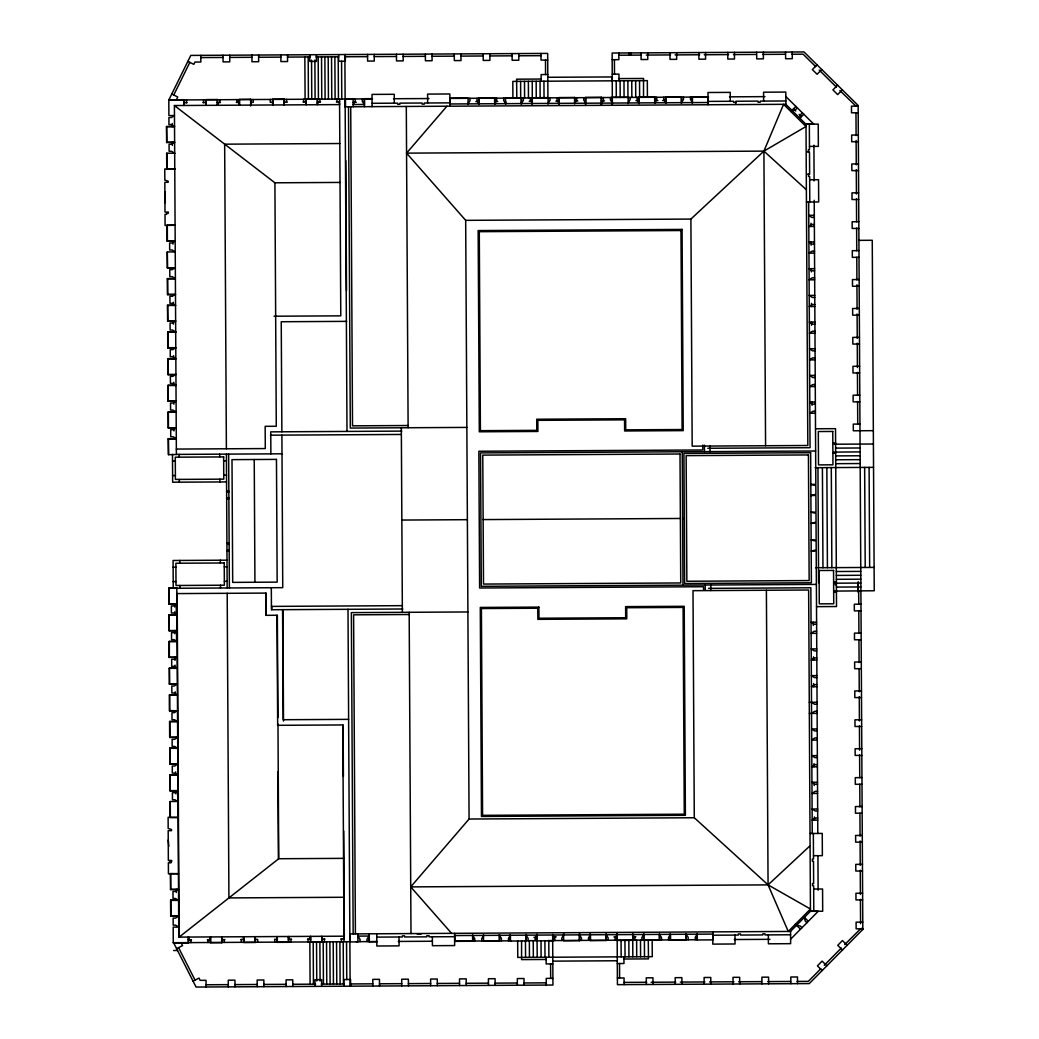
<?xml version="1.0" encoding="UTF-8"?>
<svg xmlns="http://www.w3.org/2000/svg" width="1039" height="1039" viewBox="0 0 1039 1039"><rect width="100%" height="100%" fill="white"/><g stroke="black" fill="none" stroke-linecap="round" stroke-linejoin="round"><path stroke-width="1.5" d="M173.76 95.017L189.851 62.379M176.279 99.978L177.747 96.978L171.76 94.03M483.732 935.399L481.771 938.503L481.784 940.97M537.098 935.1L535.137 938.204L535.15 940.672M563.774 934.944L561.813 938.048L561.826 940.516M590.464 934.801L588.503 937.905L588.516 940.373M617.14 934.645L615.179 937.749L615.192 940.217M643.816 934.49L641.868 937.594L641.881 940.061M670.506 934.347L668.545 937.451L668.558 939.918M467.914 103.874L469.979 100.77L469.966 98.302M494.59 103.718L496.668 100.614L496.655 98.147M521.266 103.575L523.344 100.471L523.331 98.004M547.956 103.419L550.034 100.315L550.021 97.848M574.632 103.264L576.71 100.16L576.697 97.705M601.321 103.121L603.399 100.017L603.373 97.549M627.998 102.965L630.076 99.861L630.063 97.393M681.363 102.666L683.441 99.562L683.428 97.095M451.588 933.347L410.717 886.89L469.07 819.031L465.68 220.346L406.574 153.136L446.9 106.225M817.044 64.834L812.355 69.574L817.096 74.263L821.784 69.522M790.848 111.498L795.861 106.42M797.355 107.9L795.614 109.653L791.952 110.381M802.368 112.848L800.627 114.615L799.861 118.199L803.77 114.238M837.603 85.159L832.914 89.899L837.655 94.588L842.343 89.848M788.263 931.451L810.446 909.008L768.068 884.877L694.286 817.745L469.07 819.031M790.484 931.438L810.459 911.242L808.641 590.022L693 590.672L694.286 817.745M790.601 939.217L818.238 911.268L810.459 911.242M820.836 968.725L808.355 981.361L797.004 981.426M824.252 965.283L841.278 948.062M844.694 944.607L860.591 928.814M612.335 105.277L612.153 53.041L804.017 51.95L858.149 105.484L862.812 929.437L809.29 983.582L617.426 984.66L617.14 933.983M465.68 220.346L690.896 219.073L763.912 151.123L806.017 126.511L783.575 104.316L763.912 151.123L765.574 445.731M810.082 845.759L768.068 884.877L410.717 886.89M177.214 657.18L174.136 659.297L171.669 659.31L171.708 666.363L174.175 666.35L177.279 668.298M177.37 683.87L174.292 685.974L171.825 686L171.864 693.039L174.331 693.026L177.435 694.987L169.539 695.026M177.526 710.546L174.435 712.663L171.967 712.676L172.019 719.728L174.474 719.715L177.578 721.663L169.695 721.598M169.812 763.964L177.825 763.912L174.747 766.029L172.279 766.042L172.318 773.094L174.786 773.081L177.89 775.029L169.993 775.081M811.563 713.416L814.641 711.299L817.109 711.286M175.929 374.352L172.851 376.352L170.383 376.365L170.422 383.417L172.89 383.391L175.994 385.469L167.98 385.521M176.604 948.659L182.552 945.633L181.046 942.659M193.059 981.102L199.007 978.089L200.15 980.361L206.034 980.322L206.073 986.998M229.112 544.384L228.035 544.384L228.022 543.28M200.813 57.587L223.047 57.457M229.723 57.418L251.958 57.301M258.633 57.262L280.868 57.132M287.53 57.093L310.414 56.963M315.973 56.937L338.675 56.807M345.351 56.768L367.585 56.638M374.248 56.6L396.482 56.483M403.158 56.444L425.393 56.314M432.055 56.275L454.29 56.158M460.965 56.119L483.2 55.989M489.876 55.95L512.11 55.82M518.773 55.781L541.007 55.664M618.828 55.223L641.466 55.093M646.31 55.067L670.558 54.924M675.103 54.898L699.65 54.768M704.26 54.742L728.573 54.599M733.43 54.573L756.223 54.444M762.6 54.405L785.328 54.275M791.757 54.249L803.108 54.184L815.745 66.665M547.709 60.067L541.033 60.106L540.994 53.444M612.192 59.704L618.854 59.665L618.828 53.002M547.787 74.522L541.124 74.561L541.163 81.237M612.27 74.159L618.945 74.12L618.984 80.795M547.813 77.289L612.296 76.938L612.309 80.834M541.15 79.042L516.604 79.185L516.812 98.043M618.971 78.6L643.518 78.47L643.518 97.315M345.117 98.796L353.143 98.744L353.182 106.757M372.04 98.64L364.26 98.692L364.299 106.692M449.861 98.198L468.095 98.095L468.005 104.523M372.546 98.861L168.812 100.017L190.799 55.418L547.67 53.405L547.917 97.874M393.508 98.731L429.003 98.549M449.861 98.419L708.585 96.965M729.508 96.848L764.925 96.64M183.851 102.705L187.033 102.692M202.917 102.601L206.086 102.588M217.281 102.523L220.463 102.497M236.334 102.406L239.515 102.393M283.985 102.147L287.167 102.121M303.037 102.03L306.219 102.017M317.337 101.952L320.519 101.939M336.402 101.848L339.571 101.822M353.156 102.303L356.338 102.277M475.836 101.601L479.018 101.588M494.577 101.497L497.759 101.484M529.202 101.303L532.371 101.29M555.878 101.147L559.06 101.134M574.619 101.043L577.801 101.03M601.308 100.9L604.477 100.874M635.933 100.705L639.102 100.679M654.674 100.588L657.843 100.575M662.609 100.549L665.791 100.536M372.066 103.303L397.638 103.16L397.638 104.277L399.872 104.264L399.859 103.147L422.094 103.017L422.107 104.134L424.328 104.121L424.315 103.004L449.887 102.861M708.04 101.406L733.612 101.264L733.612 102.367L735.846 102.354M785.861 100.965L760.288 101.108L760.301 102.225L758.08 102.238L758.067 101.121L735.833 101.251L735.846 103.471M183.864 104.978L184.435 102.744M206.177 104.848L205.657 102.627M239.528 104.653L239.009 102.432M272.88 104.471L272.361 102.251L270.27 102.264L270.257 99.445M283.998 104.407L284.504 102.186M306.232 104.277L305.713 102.056M317.35 104.212L317.856 101.991M339.065 101.874L339.584 104.095M168.604 454.666L168.396 438.77L176.292 438.731L168.292 438.666L168.383 454.666L176.383 454.511L174.409 105.536L339.584 104.601M449.9 103.978L708.04 102.51M345.156 106.796L785.887 104.303M858.162 106.108L851.486 106.147L851.525 112.822L858.201 112.783M174.526 126.446L166.526 126.485L166.617 142.499L174.617 142.343M166.526 126.706L174.526 126.667L171.422 124.589L168.954 124.602L168.915 117.55L171.383 117.537L174.461 115.55L168.902 115.576L168.812 99.796L184.137 99.705L184.371 105.264M805.926 124.199L818.238 124.122L818.355 146.369L809.472 146.408M858.318 135.018L851.655 135.057L851.694 141.733L858.357 141.694M166.721 142.278L174.617 142.226L171.539 144.226L169.071 144.239L169.11 151.291L171.578 151.265L174.682 153.343M339.805 143.525L224.658 144.174L226.385 448.783M174.682 153.24L166.669 153.175L166.76 169.175L174.773 169.136M406.574 153.136L763.912 151.123L806.381 189.747M807.277 151.98L809.498 151.967L809.628 174.201L807.407 174.214M858.487 163.928L851.811 163.967L851.85 170.63L858.526 170.591M174.76 168.915L164.759 168.967L164.824 180.085L168.162 181.176L168.175 182.293L164.837 182.306L165.006 212.099L168.344 212.073L168.344 213.19L166.682 213.203L166.682 214.307L165.019 214.32L165.084 225.437L175.084 225.268M166.876 169.071L174.76 169.019M174.409 105.536L274.906 182.799L340.026 182.435M809.654 179.76L818.55 179.721L818.68 201.956L806.446 202.021M164.889 191.644L164.954 202.761M858.643 192.825L851.98 192.864L852.019 199.54L858.682 199.501M814.303 215.32L808.745 215.346L811.849 217.424L814.316 217.411M175.084 225.164L167.084 225.203L167.175 241.217L175.175 241.061M858.811 221.736L852.136 221.775L852.175 228.45L858.85 228.411M814.355 224.463L811.888 224.476L808.81 226.463L814.368 226.437M167.279 240.996L175.175 240.944L172.097 242.944L169.63 242.957L169.669 249.996L172.136 249.983L175.24 252.061M858.915 240.36L872.253 240.282L874.241 590.762L834.694 591.087L833.668 592.1L836.447 592.087M814.459 241.996L808.9 242.035L812.004 244.1L814.472 244.087M175.24 251.958L167.227 251.893L167.318 267.893L175.331 267.854M858.98 250.646L852.305 250.685L852.344 257.347L859.019 257.308M814.511 251.139L812.043 251.152L808.952 253.152L814.524 253.113M167.435 267.789L175.318 267.737L172.24 269.62L169.773 269.633L169.812 276.686L172.279 276.673L175.383 278.751L167.383 278.79M814.602 268.685L809.043 268.711L812.147 270.789L814.615 270.776M175.383 278.634L167.383 278.569L167.474 294.582L175.474 294.582M814.654 277.829L812.186 277.842L809.108 279.829L814.667 279.803M859.136 279.543L852.474 279.582L852.5 286.257L859.175 286.219M167.578 294.466L175.474 294.31L172.396 296.297L169.928 296.31L169.967 303.362L172.435 303.349L175.539 305.427L167.539 305.479M814.758 295.362L809.199 295.388L812.303 297.466L814.771 297.453M175.539 305.206L167.526 305.245L167.617 321.259L175.63 321.103M814.81 304.505L812.342 304.518L809.264 306.518L814.823 306.479M859.305 308.453L852.629 308.492L852.668 315.155L859.344 315.129M274.075 316.22L340.779 315.843L339.558 99.043M167.734 321.038L175.63 320.986L172.539 322.986L170.084 322.999L170.123 330.051L172.578 330.038L175.695 332.103M346.688 321.363L281.244 321.739L281.868 431.795M814.914 322.051L809.355 322.077L812.459 324.155L814.914 324.142M175.682 331.883L167.682 331.935L167.773 347.935L175.773 347.896M167.682 332.155L175.682 331.999M814.966 331.194L812.498 331.207L809.407 333.194L814.966 333.168M859.461 337.363L852.798 337.389L852.837 344.065L859.5 344.026M167.889 347.714L175.773 347.675L172.695 349.662L170.227 349.675L170.266 356.728L172.734 356.715L175.838 358.793L167.837 358.832M815.057 348.727L809.498 348.753L812.602 350.831L815.07 350.818M175.838 358.676L167.837 358.611L167.928 374.624L175.929 374.572L168.032 374.508M815.108 357.871L812.641 357.884L809.563 359.871L815.121 359.845M859.63 366.26L852.954 366.299L852.993 372.975L859.669 372.936M815.212 375.404L809.654 375.443L812.758 377.521L815.225 377.508M175.994 385.196L167.98 385.3L168.071 401.301L176.085 401.314M815.264 384.547L812.797 384.56L809.719 386.56L815.277 386.521M859.798 395.171L853.123 395.21L853.162 401.872L859.824 401.833M168.188 401.197L176.085 401.041L172.993 403.028L170.526 403.041L170.565 410.093L173.032 410.08L176.136 412.158M815.355 402.093L809.797 402.119L812.901 404.197L815.368 404.184M176.136 411.938L168.136 411.976L168.227 427.99L176.227 427.834L173.149 429.717L170.682 429.73L170.721 436.77L173.188 436.757L176.292 438.835M168.136 412.197L176.136 412.041M815.407 411.236L812.94 411.249L809.862 413.236L815.42 413.21M408.106 425.522L352.52 425.834L350.714 106.77M168.331 427.769L174.669 427.73M859.954 424.068L853.292 424.107L853.318 430.782L873.331 430.666M466.849 427.406L350.312 428.068L348.494 106.783M401.781 431.107L270.75 431.86L270.88 453.861M815.511 428.769L835.525 428.665L836.525 606.542L816.524 606.646M270.465 435.185L400.989 434.458M168.292 438.887L174.734 438.848M835.603 443.108L832.823 443.134L835.616 444.601M835.616 444.224L873.409 444.004M176.344 449.069L265.296 448.562L265.166 426.328L276.283 426.263L274.906 182.799M707.78 448.277L810.056 447.705L808.667 202.008M835.629 448.121L860.097 447.978M176.383 454.407L281.998 453.809M815.641 451.004L480.538 452.9L481.291 586.308L816.394 584.412M860.11 451.874L833.914 452.121L832.875 453.134L835.668 453.121M835.681 455.9L860.136 455.757M172.526 461.095L175.305 461.082M223.671 460.809L226.45 460.784M835.694 459.783L860.162 459.654M835.72 463.68L860.175 463.537M815.07 467.693L873.539 467.355M172.604 475.55L175.383 475.537M223.749 475.252L226.528 475.239M226.567 481.914L172.643 482.213L172.487 454.42M226.619 491.031L228.84 491.018M228.853 492.122L227.736 492.135L227.723 491.018M228.879 497.681L227.762 497.694L227.775 498.811M226.658 498.811L228.879 498.798M401.846 520.058L467.368 519.682M483.135 519.591L680.376 518.474M682.61 518.461L684.272 518.461M226.918 543.28L229.138 543.267M229.177 549.943L228.061 549.943L228.073 551.06M226.957 551.06L229.177 551.047M227.009 560.177L173.084 560.489L173.24 588.282M173.123 567.151L175.903 567.138M224.268 566.865L227.047 566.852M815.628 567.749L874.111 567.411M836.33 571.515L860.786 571.385M836.356 575.411L860.812 575.268M173.214 581.606L175.994 581.593M224.346 581.321L227.125 581.308M836.369 579.307L860.837 579.165M836.395 582.087L833.616 582.1L836.395 583.567M858.344 582.23L858.097 586.853M836.395 583.191L860.85 583.048M176.825 588.152L168.825 588.087L168.915 604.088L176.916 604.101M168.941 588.308L282.751 587.658L281.894 435.133M836.421 587.087L860.876 586.944M708.572 588.36L810.849 587.788L812.238 833.486M176.864 593.594L266.114 593.087L266.231 615.322M168.915 603.867L176.916 603.828L173.838 605.932L171.37 605.945L171.409 612.997L173.877 612.984L176.981 614.945L169.084 614.867L169.175 630.66M271.439 606.399L401.963 605.659M860.98 604.178L854.305 604.217L854.344 610.88L861.019 610.854M402.781 608.997L271.452 609.737L271.322 587.723M467.901 611.958L351.351 612.62L353.169 933.905M176.981 614.659L168.98 614.763L169.058 630.777L177.072 630.777M409.184 614.517L353.598 614.828L355.403 933.892M816.602 622.218L811.043 622.244L814.147 624.205L816.615 624.192M169.058 630.556L177.072 630.504L173.994 632.621L171.526 632.634L171.565 639.673L174.032 639.66L177.137 641.621L169.24 641.557M816.654 631.244L814.186 631.257L811.108 633.361L816.667 633.335M861.136 633.089L854.474 633.115L854.5 639.79L861.175 639.751M177.124 641.349L169.123 641.44L169.214 657.453L177.214 657.414M816.758 648.894L811.199 648.933L814.303 650.882L816.771 650.869M169.214 657.232L175.656 657.193M816.81 657.921L814.342 657.934L811.264 660.051L816.823 660.012M861.305 661.986L854.629 662.025L854.668 668.7L861.344 668.661M177.279 668.077L169.279 668.129L169.37 684.13L177.37 684.091M169.383 668.35L175.721 668.311M816.914 675.584L811.355 675.61L814.446 677.571L816.914 677.558M169.37 683.909L177.37 683.974M816.953 684.61L814.498 684.623L811.407 686.727L816.966 686.701M177.435 694.87L169.422 694.805L169.513 710.819L177.526 710.767L169.513 710.598M861.461 690.896L854.798 690.935L854.837 697.598L861.5 697.559M809.277 702.312L817.057 702.26M817.07 704.234L814.602 704.247L811.498 702.299M809.342 713.429L817.122 713.377M348.623 719.365L283.192 719.728L282.569 609.672M177.578 721.443L169.578 721.495L169.669 737.495L177.669 737.339M861.63 719.793L854.954 719.832L854.993 726.508L861.669 726.469M817.212 728.949L811.654 728.975L814.758 730.937L817.225 730.924M169.669 737.274L177.669 737.235L174.591 739.339L172.123 739.352L172.162 746.405L174.63 746.392L177.734 748.353L169.838 748.288M817.264 737.963L814.797 737.989L811.719 740.093L817.277 740.067M177.734 748.132L169.734 748.171L169.825 764.184L177.825 764.029M861.799 748.703L855.123 748.742L855.162 755.418L861.825 755.379M817.355 755.626L811.797 755.652L814.901 757.613L817.368 757.6M817.407 764.652L814.94 764.665L811.862 766.782L817.42 766.743M177.89 774.925L169.877 774.86L169.967 790.861L177.981 790.874M861.954 777.614L855.292 777.653L855.318 784.315L861.993 784.276M817.511 782.315L811.953 782.341L815.057 784.302L817.524 784.289M169.967 790.64L177.968 790.601L174.89 792.705L172.422 792.718L172.461 799.77L174.929 799.757L178.033 801.718L177.422 790.601M817.563 791.328L815.096 791.341L812.017 793.458L817.576 793.432M178.033 801.433L170.032 801.537L170.123 817.55L178.124 817.498M862.123 806.511L855.448 806.55L855.487 813.225L862.162 813.186M817.667 808.991L812.108 809.017L815.212 810.978L817.68 810.965M178.124 817.394L168.123 817.329L168.175 828.447L171.526 829.551L171.526 830.655L168.188 830.681L168.357 860.461L171.695 860.448L171.708 861.552L170.032 861.565L170.045 862.682M817.719 818.018L815.251 818.031L812.16 820.135L817.719 820.109M810.017 833.499L822.252 833.421L822.369 855.655L813.485 855.707M862.279 835.421L855.616 835.46L855.655 842.135L862.318 842.097M168.253 840.006L168.838 846.356M343.857 858.357L278.426 858.734L277.933 771.938M171.24 862.669L168.37 862.682L168.435 873.799L178.448 873.747M862.448 864.331L855.772 864.37L855.811 871.033L862.487 870.994M178.448 873.63L170.435 873.565L170.526 889.579L178.539 889.54M170.526 889.358L178.526 889.306L175.448 891.423L172.981 891.436L173.019 898.488L175.487 898.475L178.591 900.423L170.695 900.358M813.667 889.059L822.563 889.007L822.693 911.242L810.381 911.32M862.617 893.228L855.941 893.267L855.98 899.943L862.643 899.904M344.078 897.267L228.918 897.917L227.19 593.308M178.591 900.203L170.591 900.255L170.682 916.268L178.682 916.216M170.682 916.034L178.682 915.995L175.604 918.099L173.136 918.125L173.175 925.165L175.643 925.152L178.747 927.113L173.188 927.139L173.279 942.931L188.591 942.841L188.54 937.061M862.773 922.138L856.097 922.177L856.136 928.84L862.812 928.814M349.844 933.931L790.562 931.438L790.627 943.672L768.392 943.802L768.341 934.905M417.808 933.827L420.873 933.814M417.262 934.113L420.873 934.087M454.601 935.568L712.754 934.1M210.579 937.451L210.086 939.685M221.697 937.386L222.216 939.607M255.049 937.204L255.568 939.425L257.659 939.412L257.672 942.23M288.4 937.009L288.92 939.23M321.752 936.827L322.272 939.048M343.987 936.697L343.493 938.918M376.78 937.113L402.353 936.97L402.353 935.866L404.574 935.853L404.574 936.957L426.808 936.84L426.808 935.723L429.029 935.71L429.042 936.827L454.601 936.671M712.754 935.217L738.326 935.074L738.326 933.957L740.547 933.944L740.547 935.061L762.782 934.931L762.782 933.827L765.003 933.814L765.003 934.918L790.575 934.775M552.67 936.684L555.891 936.659M533.929 937.334L537.111 937.321M552.67 937.23L555.852 937.217M613.971 936.892L617.153 936.866M632.712 936.775L635.894 936.762M188.28 939.84L191.462 939.827M207.345 939.737L210.514 939.724M221.71 939.659L224.879 939.633M240.762 939.542L243.944 939.529M288.413 939.282L291.582 939.256M307.466 939.165L310.648 939.152M321.765 939.087L324.947 939.074M340.818 938.983L344 938.957M173.279 942.711L350.039 941.711L349.987 933.931M356.338 941.685L377.313 941.555M398.275 941.438L432.159 941.243M454.627 941.126L511.214 940.802M524.682 940.724L537.137 940.646M547.917 940.594L697.26 939.75L697.182 934.191L695.234 937.295L695.247 939.763M734.274 939.529L769.964 939.334M349.883 941.931L357.91 941.879L357.871 933.879M376.806 941.672L369.027 941.828L368.988 933.814M454.64 941.347L472.862 941.243L472.706 934.814M173.63 950.503L177.526 950.477M546.124 959.465L521.578 959.607L521.578 940.737M623.945 959.023L648.492 958.88L648.284 940.022M552.813 961.14L617.296 960.763M552.826 963.906L546.15 963.945L546.111 957.27M617.309 963.543L623.971 963.504L623.932 956.841M552.904 978.361L546.228 978.4L546.267 985.063M617.387 977.998L624.049 977.959L624.088 984.634M206.06 984.764L228.294 984.647M234.97 984.608L257.204 984.478M263.867 984.44L286.115 984.323M292.777 984.284L315.661 984.154M321.22 984.115L343.922 983.985M350.585 983.946L372.819 983.829M379.495 983.79L401.729 983.66M408.405 983.621L430.64 983.504M437.302 983.465L459.537 983.336M466.212 983.297L488.447 983.167M495.122 983.141L517.357 983.011M524.02 982.972L546.254 982.842M624.075 982.4L646.713 982.271M651.18 982.258L675.805 982.115M680.337 982.089L704.897 981.946M709.507 981.92L734.002 981.777M738.677 981.751L761.47 981.634M767.847 981.595L790.575 981.465M796.562 925.294L800.238 925.983L801.991 927.71M187.851 61.405L193.838 64.353L194.955 62.067L200.839 62.028L200.8 55.366M819.187 70.081L836.408 87.107M839.863 90.523L855.928 106.121M785.835 96.51L813.784 124.148L806.004 124.277L785.796 104.303M793.51 108.796L795.77 111.03M799.16 114.381L801.42 116.615M861.63 928.269L862.812 929.437M847.188 945.256L842.434 940.568L837.746 945.308L842.486 949.997M808.329 921.294L804.381 917.385L805.186 920.97L806.939 922.697M795.445 924.191L800.511 929.204M826.862 965.802L822.109 961.114L817.42 965.854L822.174 970.556M686.065 934.256L688.182 937.334L688.195 939.801M659.388 934.412L661.492 937.49L661.505 939.957M632.699 934.555L634.816 937.633L634.829 940.1M606.023 934.71L608.127 937.788L608.153 940.256M579.333 934.866L581.45 937.944L581.463 940.412M552.657 935.009L554.774 938.087L554.787 940.555M525.981 935.165L528.085 938.243L528.098 940.711M499.291 935.308L501.408 938.399L501.421 940.853M692.481 102.601L690.493 99.523L690.48 97.056M639.115 102.9L637.128 99.822L637.115 97.354M612.439 103.056L610.438 99.978L610.425 97.51M585.749 103.212L583.762 100.121L583.749 97.653M559.073 103.355L557.073 100.276L557.06 97.809M532.384 103.51L530.397 100.432L530.384 97.965M178.578 947.646L195.033 980.089M173.578 942.711L196.072 987.05L552.943 985.037L552.657 935.905M788.263 931.451L768.068 884.877L766.392 590.256M869.098 467.381L869.656 567.437M864.643 467.407L865.214 567.463M855.967 112.796L856.097 135.602M856.123 140.473L856.266 164.798M856.292 169.656L856.435 193.981M856.461 198.852L856.591 221.749M856.63 228.048L856.746 250.75M856.785 257.23L856.915 279.933M856.941 284.803L857.084 309.128M857.11 313.999L857.253 338.324M857.279 343.182L857.409 367.507M857.435 372.378L857.565 395.184M857.604 401.561L857.733 424.276M858.682 590.853L858.746 604.191M858.785 610.672L858.915 633.374M858.954 639.764L859.084 662.57M859.11 668.674L859.253 691.766M859.279 696.624L859.409 720.949M859.435 725.819L859.578 750.145M859.604 755.015L859.734 777.717M859.773 784.198L859.902 806.9M859.928 813.199L860.058 836.096M860.097 840.954L860.227 865.292M860.253 870.15L860.396 894.475M860.422 899.345L860.565 923.671M858.409 591.957L858.071 581.957L858.123 591.97M858.24 587.074L858.266 591.685M835.278 582.087L835.291 584.944M831.291 467.602L831.862 567.658M826.849 467.615L827.421 567.684M822.407 467.641L822.966 567.71M817.953 467.667L818.524 567.723M818.524 569.229L818.602 582.736M813.914 145.213L814.108 180.903M814.225 200.306L815.823 484.356L810.823 484.382L815.836 485.551L815.888 494.291L810.888 495.512L815.888 495.473L815.979 512.149L810.978 512.188L815.992 513.344L816.044 522.085L811.043 523.305L816.044 523.266L816.135 539.942L811.134 539.981L816.147 541.137L816.199 549.878L811.199 551.099L816.199 551.06L817.797 833.499M817.927 856.149L818.122 890.202M811.017 223.281L811.03 226.45M811.121 242.022L811.134 245.191M811.264 268.698L811.29 271.88M811.472 303.323L811.485 306.505M811.576 322.064L811.589 325.246M812.03 402.106L812.043 405.288M813.264 622.231L813.29 625.413M813.472 656.856L813.485 660.038M813.615 683.545L813.641 686.714M814.069 763.587L814.082 766.769M814.173 782.328L814.199 785.51M814.368 816.953L814.394 820.122M809.342 124.173L809.485 149.746L808.368 149.759L808.381 151.98M809.784 201.995L809.641 176.435L808.524 176.435L808.511 174.214M813.355 833.473L813.498 859.045L812.381 859.045L812.394 861.279L813.511 861.266L813.641 883.501L812.524 883.514L812.537 885.735L813.654 885.722L813.797 911.294M806.004 124.199L807.822 445.497L692.182 446.147L690.896 219.073M792.25 52.015L792.289 58.691L785.627 58.729L785.588 52.054M797.523 983.647L797.484 976.972L790.822 977.011L790.861 983.686M785.887 104.381L785.809 92.068L763.574 92.198L763.626 101.095M763.353 52.184L763.392 58.846L756.717 58.885L756.678 52.223M768.626 983.816L768.587 977.141L761.912 977.18L761.951 983.855M734.443 52.34L734.482 59.015L727.807 59.054L727.768 52.379M739.716 983.972L739.677 977.309L733.002 977.335L733.04 984.011M730.274 101.497L730.222 92.38L707.988 92.51L708.053 104.744M734.989 934.866L735.041 943.983L712.806 944.113L712.741 931.879M708.273 103.134L708.234 96.731L692.221 96.822L692.26 103.277M712.975 933.477L713.001 939.879L697 939.97L697.065 933.529M709.988 446.043L710.027 451.601M710.78 585.009L710.806 590.568M705.533 52.508L705.572 59.184L698.909 59.21L698.87 52.547M710.806 984.141L710.767 977.465L704.104 977.504L704.143 984.18M704.429 445.147L704.468 451.64M705.221 585.048L705.247 589.918M702.754 445.108L702.78 449.978L478.849 451.251L479.628 587.996L703.559 586.723L703.572 589.97M692.455 96.939L692.481 101.718M681.324 96.887L681.48 103.316L681.558 96.887L665.544 96.978L665.687 103.419M686.104 940.035L686.182 933.606L686.324 940.035L670.311 940.126L670.272 933.684M682.233 451.757L682.987 585.178M676.636 52.664L676.675 59.34L669.999 59.379L669.96 52.703M681.909 984.297L681.87 977.634L675.194 977.673L675.233 984.336M665.765 97.082L665.804 102.757L663.804 99.679L663.791 97.211M670.506 935.23L670.532 940.009M656.739 97.25L656.752 99.718L654.687 102.822L654.648 97.03M654.791 103.458L654.869 97.03L638.855 97.121L638.894 103.575M659.492 933.762L659.635 940.191L643.635 940.282L643.596 933.827M659.388 935.295L659.414 940.191M647.726 52.833L647.765 59.509L641.089 59.548L641.063 52.872M652.999 984.465L652.96 977.79L646.284 977.829L646.323 984.504M647.401 97.302L647.323 80.626L512.811 81.406L512.902 98.069M652.167 940.009L652.284 956.672L517.76 957.426L517.669 940.763M639.53 80.678L639.634 97.341M644.401 940.048L644.492 956.724M638.972 97.237L639.011 103.575M643.712 933.827L643.855 940.165M635.647 80.691L635.738 97.367M640.505 940.074L640.595 956.737M631.751 80.717L631.855 97.393M636.621 940.1L636.712 956.763M631.05 52.924L631.063 55.158M628.829 52.937L628.842 55.171M628.114 103.614L628.192 97.185L612.179 97.276L612.231 105.277M632.816 933.892L632.959 940.334L616.945 940.425L616.919 933.983M627.868 80.743L627.959 97.406M632.699 933.892L632.829 956.789M623.984 80.769L624.075 97.432M628.842 940.139L628.933 956.802M620.088 80.782L620.179 97.458M624.946 940.165L625.049 956.828M616.205 80.808L616.296 97.471M621.062 940.178L621.153 956.854M614.413 59.691L614.491 74.146M619.53 963.53L619.608 977.985M606.244 934.087L606.282 940.49L590.269 940.581L590.217 932.58M601.282 97.341L601.438 105.342L601.503 97.341L585.502 97.432L585.541 105.433M606.023 934.048L606.049 940.49M585.723 97.536L585.762 103.874M590.464 935.684L590.49 940.464M579.554 932.632L579.593 940.646L563.58 940.737L563.658 932.723M574.606 97.484L574.645 103.939L574.827 97.484L558.813 97.575L558.969 104.03M579.346 935.749L579.372 940.646M559.034 97.692L559.073 104.03M548.072 104.069L548.137 97.64L532.137 97.731L532.176 104.173M552.761 934.36L552.917 940.789L536.903 940.879L536.864 934.438M545.488 60.08L545.566 74.535M550.592 963.919L550.683 978.374M543.942 81.224L544.033 97.887M548.8 940.581L548.891 957.257M540.046 81.25L540.137 97.913M544.904 940.607L545.007 957.27M536.163 81.263L536.254 97.939M541.02 940.633L541.111 957.296M532.267 81.289L532.28 104.173M536.981 934.438L537.228 957.322M528.383 81.315L528.474 97.978M533.241 940.672L533.332 957.335M524.487 81.341L524.591 98.004M529.358 940.698L529.448 957.361M526.189 934.542L526.228 940.944L510.227 941.035L510.292 934.581M521.24 97.796L521.383 104.212L521.461 97.783L505.448 97.874L505.603 104.329M525.968 934.49L526.007 940.944M520.604 81.354L520.695 98.03M525.461 940.711L525.565 957.387M518.76 53.56L518.799 60.236L512.136 60.275L512.097 53.599M524.033 985.193L523.994 978.53L517.331 978.556L517.37 985.232M505.694 101.432L505.707 103.653L503.72 100.575L503.707 98.108M510.448 940.918L510.409 935.256L508.461 938.347L508.474 940.815M494.811 104.342L494.785 97.939L478.771 98.03L478.914 104.484M499.512 934.684L499.551 941.087L483.538 941.178L483.499 934.736M494.551 97.939L494.707 104.368M499.395 934.671L499.33 941.1M489.863 53.729L489.901 60.392L483.226 60.431L483.187 53.768M495.135 985.362L495.096 978.686L488.421 978.725L488.46 985.401M478.992 98.147L479.031 103.809L477.031 100.731L477.018 98.263M474.732 941.009L474.719 938.542L472.615 935.464L472.615 941.243M460.952 53.885L460.991 60.561L454.316 60.6L454.29 53.924M466.225 985.517L466.186 978.855L459.511 978.894L459.55 985.556M449.991 98.302L450.03 104.64M454.718 934.892L454.887 941.23M449.913 106.199L449.835 93.965L427.6 94.094L427.652 102.991M454.588 933.347L454.653 945.568L432.419 945.698L432.367 936.801M432.042 54.054L432.081 60.73L425.419 60.769L425.38 54.093M437.315 985.686L437.276 979.011L430.614 979.05L430.653 985.725M406.301 106.459L408.119 427.743M409.171 612.296L410.989 933.58M403.145 54.223L403.184 60.885L396.508 60.924L396.469 54.262M408.418 985.855L408.379 979.18L401.703 979.219L401.742 985.881M401.327 427.782L402.366 612.335M394.301 103.173L394.249 94.289L372.014 94.406L372.092 106.653M399.015 936.996L399.067 945.88L376.832 946.01L376.767 933.775M374.235 54.379L374.274 61.054L367.598 61.093L367.572 54.418M379.508 986.011L379.469 979.335L372.806 979.374L372.832 986.05M364.559 98.796L364.598 105.134M369.287 935.373L369.326 941.711M362.286 98.913L362.299 101.38L364.286 104.458L353.169 104.523L355.247 101.419L355.234 98.952M367.053 941.62L367.04 939.152L369.001 936.048L357.884 936.113L359.988 939.191L360.001 941.659M345.338 54.547L345.364 61.21L338.701 61.249L338.662 54.586M345.429 98.9L345.468 107.134M345.779 160.694L346.507 290.53M350.143 933.918L350.195 941.815M350.598 986.18L350.559 979.504L343.896 979.543L343.935 986.219M345.273 98.9L345.312 106.796M344.87 54.547L347 431.419M348 609.309L350.13 986.18M341.571 61.236L341.779 99.03M346.545 941.737L346.766 979.53M343.389 776.38L343.104 724.949L277.66 725.313L277.036 615.257M343.701 831.031L344.299 936.178L178.799 937.113L176.825 588.035M342.792 724.949L344.013 941.737M338.207 56.807L338.441 99.043M343.208 941.75L343.454 983.998M336.961 99.069L336.974 101.887M341.402 938.931L341.415 941.763M334.87 56.833L335.103 99.069M339.883 941.776L340.117 984.011M331.532 56.846L331.779 99.082M336.545 941.789L336.779 984.024M328.194 56.859L328.441 99.108M333.207 941.815L333.441 984.05M324.869 56.885L325.103 99.121M329.87 941.828L330.116 984.063M321.532 56.898L321.765 99.147M326.532 941.854L326.778 984.089M319.921 99.16L319.934 101.978M324.363 939.035L324.376 941.854M318.194 56.924L318.428 99.16M323.207 941.866L323.441 984.102M317.57 104.212L317.544 98.952L305.986 99.017L306.011 104.277M317.324 98.952L317.35 104.731M321.973 936.827L321.999 942.087L310.44 942.152L310.427 936.594M321.752 936.308L321.778 942.087M316.427 54.703L316.466 61.379L309.791 61.418L309.752 54.742M321.7 986.336L321.661 979.673L314.986 979.712L315.025 986.375M314.882 60.067L315.103 99.173M319.869 941.892L320.09 980.998M311.544 60.093L311.765 99.199M316.531 941.905L316.752 981.011M308.193 56.976L308.427 99.212M313.194 941.918L313.44 984.167M306.206 99.237L306.232 104.796M310.635 936.373L310.661 941.931M310.206 936.594L310.142 939.113M304.856 57.002L305.089 99.237M309.856 941.944L310.103 984.18M303.609 99.25L303.622 102.069M308.051 939.126L308.063 941.944M287.517 54.872L287.556 61.548L280.894 61.574L280.855 54.911M292.79 986.505L292.751 979.829L286.089 979.868L286.115 986.543M286.569 99.354L286.582 102.173M291.011 939.217L291.024 942.035M284.218 104.407L284.192 99.134L272.634 99.212L272.66 104.471M283.972 99.147L283.998 104.926M288.621 937.009L288.647 942.282L277.088 942.347L277.062 937.074M288.4 936.503L288.426 942.282M282.881 609.672L283.504 721.066M277.933 717.52L277.348 615.257L265.919 615.322L265.802 593.087M277.971 724.014L278.725 858.734L179.111 937.113L177.162 593.594M272.854 99.432L272.88 104.991M277.283 936.555L277.309 942.113M276.777 937.074L276.79 939.308L274.699 939.308L274.712 942.139M271.737 606.399L271.763 609.737M258.62 55.041L258.659 61.704L251.983 61.743L251.945 55.067M263.88 986.66L263.854 979.998L257.178 980.037L257.217 986.699M253.217 99.536L253.23 102.354L251.139 102.367L251.204 104.835M254.23 459.524L254.932 582.256M250.867 104.588L250.841 99.328L239.282 99.393L239.308 104.653M250.62 99.328L250.659 106.017M255.269 937.204L255.295 942.464L243.736 942.529L243.723 936.749M255.049 936.684L255.075 942.464M239.502 99.614L239.528 105.173M243.931 936.749L243.957 942.308M243.503 936.97L243.438 939.49M236.905 99.627L236.918 102.445M241.347 939.503L241.36 942.321M229.71 55.197L229.749 61.872L223.073 61.911L223.034 55.236M234.983 986.829L234.944 980.154L228.268 980.193L228.307 986.868M228.632 454.108L229.385 587.957M226.411 454.121L227.164 587.749M219.865 99.731L219.878 102.549M224.307 939.594L224.32 942.425M217.787 102.562L217.8 105.069M219.736 454.16L219.749 456.939M219.878 479.174L219.891 481.953M220.333 560.216L220.359 562.995M220.476 585.23L220.502 588.009M217.58 105.303L217.489 99.523L205.917 99.588L205.956 104.848M217.268 99.523L217.294 105.303M221.917 937.386L221.943 942.659L210.385 942.724L210.359 937.451M221.697 936.879L221.723 942.659M206.151 99.809L206.177 105.368M210.579 936.931L210.605 942.503M203.553 99.822L203.566 102.64M207.995 939.698L208.008 942.516M186.513 99.913L186.526 102.731M190.955 939.788L190.968 942.607M188.773 937.282L188.864 939.801M183.838 99.705L183.942 105.484M188.267 937.061L188.306 942.841M179.163 454.381L179.176 457.16M179.305 479.395L179.318 482.174M179.76 560.45L179.773 563.229M179.903 585.464L179.916 588.243M176.643 603.828L176.708 614.945M176.786 630.504L176.851 641.621M177.695 790.601L177.76 801.718M176.357 603.828L176.422 614.945M176.513 630.504L176.578 641.621M172.279 123.498L172.305 126.68M172.396 142.239L172.409 145.421M172.955 240.957L172.968 244.139M173.292 302.258L173.318 305.44M173.396 320.999L173.422 324.181M173.604 355.624L173.617 358.806M173.747 382.313L173.773 385.482M173.851 401.054L173.877 404.223M174.007 427.73L174.02 430.912M174.695 603.841L174.708 607.01M174.734 611.776L174.76 614.958M174.851 630.517L174.864 633.699M174.994 657.193L175.02 660.375M175.046 665.142L175.059 668.311M175.188 691.818L175.214 695M175.643 771.873L175.656 775.042M175.747 790.614L175.773 793.783M176.305 889.319L176.331 892.501M166.63 126.602L166.837 142.499M166.785 153.278L166.98 169.175M167.305 225.32L167.396 241.217M167.344 251.996L167.539 267.893M167.604 278.673L167.695 294.582M167.643 305.362L167.85 321.259M167.798 332.038L167.993 347.935M168.058 358.728L168.149 374.624M168.097 385.404L168.292 401.301M168.357 412.093L168.448 427.99M169.045 588.074L169.019 603.984M169.344 641.44L169.331 657.336M169.5 668.129L169.591 684.026M169.643 694.805L169.63 710.702M169.799 721.495L169.889 737.391M169.954 748.171L169.928 764.068M170.097 774.847L170.188 790.757M170.253 801.537L170.344 817.433M170.656 873.565L170.747 889.462M170.812 900.255L170.903 916.151M682.078 229.411L478.161 230.567L479.304 431.782L537.903 431.458L537.838 420.34L624.556 419.847L624.621 430.964L683.22 430.627L682.078 229.411M680.974 230.528L479.278 231.671L480.408 430.666L536.786 430.354L536.721 419.237L625.66 418.73L625.725 429.847L682.104 429.523L680.974 230.528M832.759 431.458L818.303 431.536L818.498 464.888L832.953 464.81L832.759 431.458M810.641 452.705L683.909 453.42L684.636 583.489L811.381 582.775L810.641 452.705M680.013 454.004L482.771 455.108L483.499 584.074L680.74 582.957L680.013 454.004M223.645 456.913L175.279 457.186L175.409 479.421L223.775 479.148L223.645 456.913M808.433 454.939L686.143 455.627L686.857 581.256L809.147 580.567L808.433 454.939M276.465 459.394L231.996 459.641L232.697 582.385L277.166 582.126L276.465 459.394M224.242 562.969L175.89 563.242L176.007 585.489L224.372 585.204L224.242 562.969M833.551 570.424L819.096 570.502L819.277 603.854L833.733 603.776L833.551 570.424M538.89 607.114L480.291 607.438L481.473 816.459L685.389 815.303L684.207 606.295L625.608 606.62L625.673 617.737L538.955 618.231L538.89 607.114M537.786 608.231L481.408 608.542L482.577 815.342L684.272 814.199L683.104 607.412L626.725 607.724L626.79 618.841L537.851 619.348L537.786 608.231"/></g></svg>
